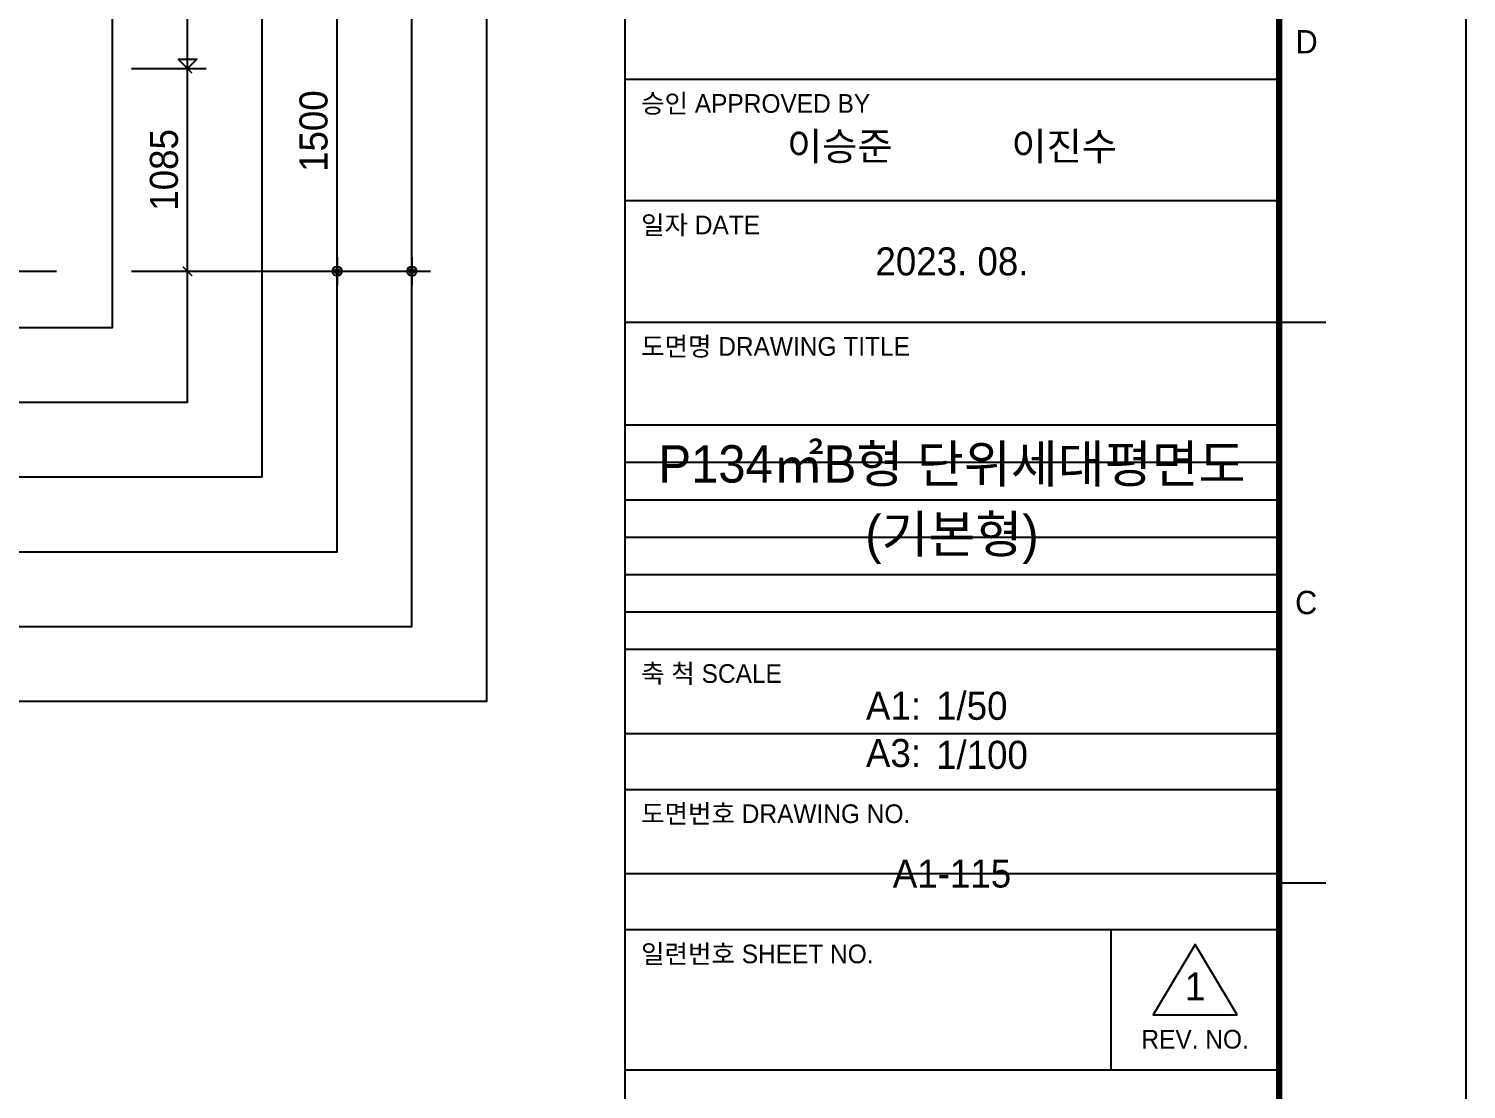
# Model space of a CAD drawing. Header units: millimetres. Extents: x -24416 to 92204, y -190080 to 23760.
# Drawn here: x 34363 to 42050, y -185334 to -179660 of the extents above; entities that cross this region are included whole.
import ezdxf
from ezdxf.enums import TextEntityAlignment as Align

# ---------------------------------------------------------------- set-up
doc = ezdxf.new("R2010")
doc.units = ezdxf.units.MM
doc.header["$LTSCALE"] = 50
doc.linetypes.add('AUDIT_D_220706163347-0', pattern=[0])
doc.linetypes.add('CEN', pattern=[62, 60, -1, 0, -1])
doc.layers.get('defpoints').update_dxf_attribs({"color": 139})
for name, color, linetype in [('00-FORM TEX', 3, 'Continuous'), ('AA-BORD-FORM', 7, 'Continuous'), ('AA-BORD-TEXT', 3, 'Continuous'), ('AA-XXXX-DIMS', 7, 'Continuous'), ('ARDM', 7, 'Continuous'), ('CEN_CON', 1, 'CEN'), ('DIM', 7, 'AUDIT_D_220706163347-0')]:
    doc.layers.add(name, color=color, linetype=linetype)
doc.styles.add('HAUD01', font='Dotum.ttf')
doc.styles.add('맑은고딕', font='malgun.ttf', dxfattribs={"width": 0.9})
doc.dimstyles.new('DIM-50', dxfattribs={"dimscale": 50, "dimtxt": 3, "dimasz": 1, "dimexe": 2, "dimexo": 2, "dimgap": 1, "dimtad": 1, "dimdec": 0, "dimzin": 0, "dimdsep": 46, "dimtxsty": '맑은고딕', "dimblk1": 'DIMDOT', "dimblk2": 'DIMDOT', "dimsah": 1, "dimcen": 0.09, "dimdle": 2, "dimclrd": 7, "dimclre": 7, "dimclrt": 3, "dimadec": 0, "dimazin": 0, "dimtfac": 1, "dimtdec": 0, "dimtix": 1, "dimtmove": 2, "dimatfit": 3, "dimldrblk": 'DIMDOT', "dimfxl": 1, "dimtolj": 1, "dimtzin": 0, "dimarcsym": 0})
doc.dimstyles.new('MCDIM-50', dxfattribs={"dimscale": 50, "dimtxt": 3, "dimasz": 1, "dimexe": 2, "dimexo": 2, "dimgap": 1, "dimtad": 1, "dimdec": 0, "dimzin": 0, "dimdsep": 46, "dimtxsty": '맑은고딕', "dimblk1": 'ARCHTICK', "dimblk2": 'ARCHTICK', "dimsah": 1, "dimcen": 0.09, "dimdle": 2, "dimclrd": 7, "dimclre": 7, "dimclrt": 3, "dimadec": 0, "dimazin": 0, "dimtfac": 1, "dimtdec": 0, "dimtix": 1, "dimtmove": 2, "dimatfit": 3, "dimldrblk": 'ARCHTICK', "dimfxl": 1, "dimtolj": 1, "dimtzin": 0, "dimarcsym": 0})
doc.dimstyles.new('외부100-win', dxfattribs={"dimscale": 50, "dimtxt": 3, "dimasz": 1, "dimexe": 2, "dimexo": 2.5, "dimgap": 1.5, "dimtad": 1, "dimdec": 0, "dimzin": 0, "dimdsep": 46, "dimtxsty": '맑은고딕', "dimblk": 'DO2-2', "dimblk1": 'DO2-2', "dimblk2": 'DIMDOT', "dimcen": 0.09, "dimdle": 2, "dimclrd": 7, "dimclre": 7, "dimclrt": 3, "dimadec": 0, "dimazin": 0, "dimtfac": 1, "dimtdec": 0, "dimtix": 1, "dimtmove": 2, "dimatfit": 3, "dimldrblk": 'DO2-2', "dimfxl": 1, "dimtolj": 1, "dimtzin": 0, "dimarcsym": 0})

# ---------------------------------------------------------------- blocks, each defined once
blk = doc.blocks.new('U-131B(기본)', base_point=(-85340.5, -187585.7))
at = {"layer": 'CEN_CON'}
blk.add_line((-70710.5, -187585.7), (-55510.5, -187585.7), dxfattribs=at)
blk = doc.blocks.new('DIMDOT')
at = {"layer": 'AA-XXXX-DIMS'}
for p, q in [((-1.5, 0), (1.5, 0)), ((0, -1.5), (0, 1.5))]:
    blk.add_line(p, q, dxfattribs=at)
for radius in [0.5, 0.25]:
    blk.add_circle((0, 0), radius, dxfattribs=at)
blk = doc.blocks.new('*D228')
at = {"layer": 'defpoints', "color": 0, "transparency": 16777216}
for p in [(34811.9, -203218), (36011.9, -203218), (34811.9, -204718)]:
    blk.add_point(p, dxfattribs=at)
at = {"layer": 'DIM', "color": 7, "lineweight": -2, "transparency": 16777216}
for p, q in [((34911.9, -203218), (36111.9, -203218)), ((36011.9, -204668), (36011.9, -203268)), ((34911.9, -204718), (36111.9, -204718))]:
    blk.add_line(p, q, dxfattribs=at)
at = {"layer": 'DIM', "color": 7, "lineweight": -2, "transparency": 16777216, "xscale": 50, "yscale": 50, "zscale": 50}
for p, rotation in [((36011.9, -203218), 90), ((36011.9, -204718), 270)]:
    blk.add_blockref('DIMDOT', p, dxfattribs=dict(at, rotation=rotation))
at = {"layer": 'DIM', "color": 3, "transparency": 16777216, "insert": (35886.8, -203968), "char_height": 150, "attachment_point": 5, "rotation": 90, "style": 'HAUD01'}
blk.add_mtext('\\A1;1500', dxfattribs=at)
blk = doc.blocks.new('*D233')
at = {"layer": 'defpoints', "color": 0, "transparency": 16777216}
for p in [(34811.9, -192868), (36411.9, -192868), (34811.9, -204718)]:
    blk.add_point(p, dxfattribs=at)
at = {"layer": 'DIM', "color": 7, "lineweight": -2, "transparency": 16777216}
for p, q in [((34911.9, -192868), (36511.9, -192868)), ((36411.9, -204668), (36411.9, -192918)), ((34911.9, -204718), (36511.9, -204718))]:
    blk.add_line(p, q, dxfattribs=at)
at = {"layer": 'DIM', "color": 7, "lineweight": -2, "transparency": 16777216, "xscale": 50, "yscale": 50, "zscale": 50}
for p, rotation in [((36411.9, -192868), 90), ((36411.9, -204718), 270)]:
    blk.add_blockref('DIMDOT', p, dxfattribs=dict(at, rotation=rotation))
at = {"layer": 'DIM', "color": 3, "transparency": 16777216, "insert": (36286.8, -198793), "char_height": 150, "attachment_point": 5, "rotation": 90, "style": 'HAUD01'}
blk.add_mtext('\\A1;11850', dxfattribs=at)
blk = doc.blocks.new('_ArchTick')
at = {"color": 0, "linetype": 'ByBlock', "const_width": 0.15}
blk.add_lwpolyline([(-0.5, -0.5), (0.5, 0.5)], dxfattribs=at)
blk = doc.blocks.new('*D270')
at = {"layer": 'defpoints', "color": 0, "linetype": 'ByBlock', "transparency": 16777216}
for p in [(34811.9, -203633), (35211.9, -203633), (34811.9, -204718)]:
    blk.add_point(p, dxfattribs=at)
at = {"layer": 'DIM', "color": 7, "linetype": 'ByBlock', "lineweight": -2, "transparency": 16777216}
for p, q in [((35211.9, -204818), (35211.9, -203533)), ((34911.9, -203633), (35311.9, -203633)), ((34911.9, -204718), (35311.9, -204718))]:
    blk.add_line(p, q, dxfattribs=at)
at = {"layer": 'DIM', "color": 7, "linetype": 'ByBlock', "lineweight": -2, "transparency": 16777216, "xscale": 50, "yscale": 50, "zscale": 50}
for p, rotation in [((35211.9, -203633), 90), ((35211.9, -204718), 270)]:
    blk.add_blockref('_ArchTick', p, dxfattribs=dict(at, rotation=rotation))
at = {"layer": 'DIM', "color": 3, "linetype": 'ByBlock', "transparency": 16777216, "insert": (35086.8, -204175.5), "char_height": 150, "attachment_point": 5, "rotation": 90, "style": 'HAUD01'}
blk.add_mtext('\\A1;1085', dxfattribs=at)
blk = doc.blocks.new('DO2-2')
at = {"layer": 'ARDM'}
blk.add_line((0, 0), (-2, 0), dxfattribs=at)
blk.add_lwpolyline([(-1, -1), (-1, 1), (0, 0)], close=True, dxfattribs=at)
blk = doc.blocks.new('*D271')
at = {"layer": 'defpoints', "color": 0, "linetype": 'ByBlock', "transparency": 16777216}
for p in [(34811.9, -201533), (35211.9, -201533), (34811.9, -203633)]:
    blk.add_point(p, dxfattribs=at)
at = {"layer": 'DIM', "color": 7, "linetype": 'ByBlock', "lineweight": -2, "transparency": 16777216}
for p, q in [((34936.9, -201533), (35311.9, -201533)), ((35211.9, -203583), (35211.9, -201583)), ((34936.9, -203633), (35311.9, -203633))]:
    blk.add_line(p, q, dxfattribs=at)
at = {"layer": 'DIM', "color": 7, "linetype": 'ByBlock', "lineweight": -2, "transparency": 16777216, "xscale": 50, "yscale": 50, "zscale": 50}
for p, rotation in [((35211.9, -201533), 90), ((35211.9, -203633), 270)]:
    blk.add_blockref('DO2-2', p, dxfattribs=dict(at, rotation=rotation))
at = {"layer": 'DIM', "color": 3, "linetype": 'ByBlock', "transparency": 16777216, "insert": (35061.8, -202583), "char_height": 150, "attachment_point": 5, "rotation": 90, "style": 'HAUD01'}
blk.add_mtext('\\A1;2100', dxfattribs=at)
blk = doc.blocks.new('XR-FORM 청주월명')
at = {"layer": 'AA-BORD-FORM', "color": 2}
for p, q in [((751, 577), (751, 17)), ((821, 177), (826, 177)), ((821, 117), (826, 117)), ((751, 97), (821, 97))]:
    blk.add_line(p, q, dxfattribs=at)
at = {"layer": 'AA-BORD-FORM', "color": 3}
for p, q in [((751, 203), (821, 203)), ((751, 190), (821, 190)), ((751, 177), (821, 177)), ((751, 142), (821, 142)), ((751, 127), (821, 127)), ((751, 112), (821, 112)), ((803, 112), (803, 97))]:
    blk.add_line(p, q, dxfattribs=at)
at = {"layer": 'AA-BORD-FORM', "color": 1}
blk.add_lwpolyline([(0, 0), (841, 0), (841, 594), (0, 594)], close=True, dxfattribs=at)
at = {"layer": 'AA-BORD-FORM', "color": 2, "const_width": 0.682}
blk.add_lwpolyline([(21, 17), (21, 577), (821, 577), (821, 17)], close=True, dxfattribs=at)
at = {"layer": 'AA-BORD-FORM', "color": 7}
blk.add_lwpolyline([(816.5, 102.89), (812, 110.39), (807.5, 102.89)], close=True, dxfattribs=at)
at = {"layer": 'defpoints'}
for p, q in [((751, 166), (821, 166)), ((751, 162), (821, 162)), ((751, 158), (821, 158)), ((751, 154), (821, 154)), ((751, 150), (821, 150)), ((751, 146), (821, 146)), ((751, 133), (821, 133)), ((751, 118), (821, 118))]:
    blk.add_line(p, q, dxfattribs=at)
at = {"layer": 'AA-BORD-TEXT', "color": 7, "style": 'HAUD01'}
for s, p in [('D', (823.93, 207)), ('C', (823.88, 147))]:
    blk.add_text(s, height=2.5, dxfattribs=at).set_placement(p, align=Align.MIDDLE_CENTER)
at = {"layer": 'AA-BORD-TEXT', "color": 3, "style": 'HAUD01'}
for s, p in [('승인 APPROVED BY', (752.75, 199.4)), ('일자 DATE', (752.75, 186.4)), ('도면명 DRAWING TITLE', (752.75, 173.4)), ('축 척 SCALE', (752.75, 138.4)), ('도면번호 DRAWING NO.', (752.75, 123.4)), ('일련번호 SHEET NO.', (752.75, 108.4))]:
    blk.add_text(s, height=2, rotation=360, dxfattribs=at).set_placement(p)
for s, height, rotation, p in [('이승준', 3, 0, (774, 195.82)), ('이진수', 3, 0, (798, 195.82)), ('2023. 08.', 3, 0, (786, 183.5)), ('1', 3, 0, (812, 105.92)), ('REV. NO.', 2, 360, (812, 100.27))]:
    blk.add_text(s, height=height, rotation=rotation, dxfattribs=at).set_placement(p, align=Align.MIDDLE_CENTER)
at = {"layer": 'AA-BORD-TEXT', "style": 'HAUD01'}
for s, p in [('A1:', (776.8, 134.45)), ('A3:', (776.8, 129.4))]:
    blk.add_text(s, height=3, dxfattribs=at).set_placement(p)
blk = doc.blocks.new('DIM-1108')
at = {"layer": 'DIM'}
for base, p2, picture, middle in [((36411.9, -192868), (34811.9, -192868), '*D233', (36286.8, -198793)), ((36011.9, -203218), (34811.9, -203218), '*D228', (35886.8, -203968))]:
    dim = blk.add_linear_dim(base=base, p1=(34811.9, -204718), p2=p2, angle=270, dimstyle='DIM-50', override={"dimscale": 50, "dimtxsty": 'HAUD01'}, dxfattribs=at)
    dim.commit()
    dim.dimension.update_dxf_attribs({"geometry": picture, "text_midpoint": middle})
at = {"layer": 'DIM', "linetype": 'ByBlock'}
for base, p1, p2, dimstyle, picture, middle in [((35211.9, -201533), (34811.9, -203633), (34811.9, -201533), '외부100-win', '*D271', (35061.8, -202583)), ((35211.9, -203633), (34811.9, -204718), (34811.9, -203633), 'MCDIM-50', '*D270', (35086.8, -204175.5))]:
    dim = blk.add_linear_dim(base=base, p1=p1, p2=p2, angle=270, dimstyle=dimstyle, override={"dimtxsty": 'HAUD01'}, dxfattribs=at)
    dim.commit()
    dim.dimension.update_dxf_attribs({"geometry": picture, "text_midpoint": middle})

msp = doc.modelspace()

# ---------------------------------------------------------------- linework, layer by layer
at = {"layer": 'defpoints'}
for points in [[(36811.9, -166533), (2076.9, -166533), (2076.9, -183258), (36811.9, -183258)], [(36411.9, -166933), (2476.9, -166933), (2476.9, -182858), (36411.9, -182858)], [(36011.9, -167333), (2876.9, -167333), (2876.9, -182458), (36011.9, -182458)], [(35611.9, -167733), (3276.9, -167733), (3276.9, -182058), (35611.9, -182058)], [(35211.9, -168133), (3676.9, -168133), (3676.9, -181658), (35211.9, -181658)], [(34811.9, -168533), (4076.9, -168533), (4076.9, -181258), (34811.9, -181258)]]:
    msp.add_lwpolyline(points, close=True, dxfattribs=at)

# ---------------------------------------------------------------- block references
for name, p in [('DIM-1108', (0, 23760)), ('U-131B(기본)', (4681.9, -180958))]:
    msp.add_blockref(name, p)
at = {"xscale": 50, "yscale": 50, "zscale": 50}
msp.add_blockref('XR-FORM 청주월명', (0, -190080), dxfattribs=at)

# ---------------------------------------------------------------- texts
at = {"layer": '00-FORM TEX', "color": 3, "style": 'HAUD01'}
for s, p in [('P134㎡B형 단위세대평면도', (39300, -181980)), ('(기본형)', (39300, -182380))]:
    msp.add_text(s, height=200, dxfattribs=at).set_placement(p, align=Align.MIDDLE)
at = {"layer": '00-FORM TEX', "style": 'HAUD01'}
for s, p in [('1/50', (39214.9, -183357.6)), ('1/100', (39214.9, -183620))]:
    msp.add_text(s, height=150, dxfattribs=at).set_placement(p)
msp.add_text('A1-115', height=150, dxfattribs=at).set_placement((39300, -184180), align=Align.MIDDLE_CENTER)

doc.saveas('drawing.dxf')
